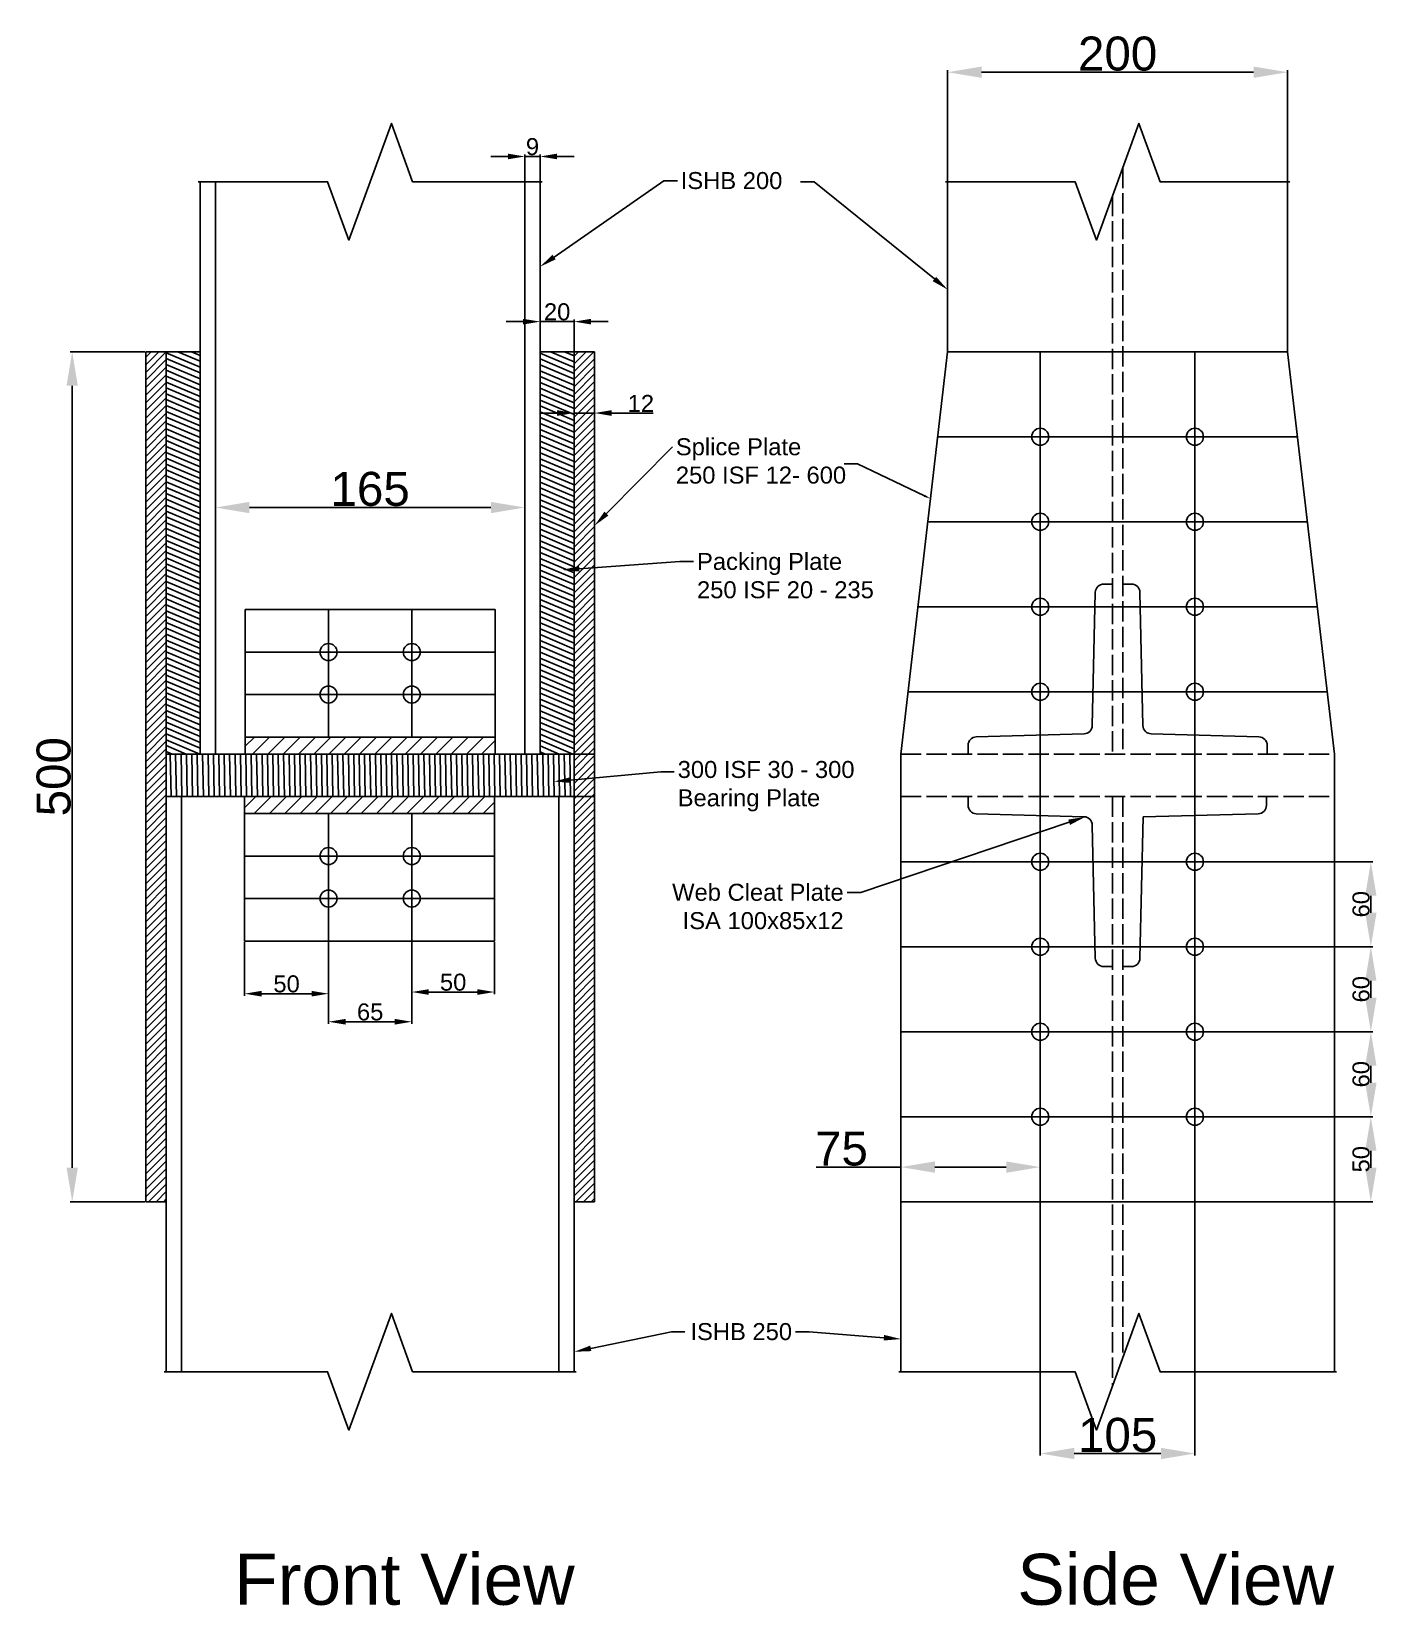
# Model space of a CAD drawing. Header units: millimetres. Extents: x 1432 to 2834, y 1098 to 2182.
# Drawn here: x 1432 to 2223, y 1222 to 2148 of the extents above; entities that cross this region are included whole.
import ezdxf
from ezdxf import colors
from ezdxf.entities.mleader import LeaderData, LeaderLine
from ezdxf.math import Vec2, Vec3

# ---------------------------------------------------------------- set-up
doc = ezdxf.new("R2010")
doc.units = ezdxf.units.MM
doc.linetypes.add('ACAD_ISO02W100', pattern=[15, 12, -3])
doc.styles.get("Standard").update_dxf_attribs({"font": 'arial.ttf'})
doc.dimstyles.new('ISO-25', dxfattribs={"dimtxt": 2.5, "dimasz": 2.5, "dimexe": 1.25, "dimexo": 0.625, "dimtad": 1, "dimtxsty": 'Standard', "dimcen": 2.5, "dimadec": 0, "dimazin": 0, "dimtfac": 1, "dimtmove": 0, "dimatfit": 3, "dimfxl": 1, "dimarcsym": 0})

# ---------------------------------------------------------------- blocks, each defined once
blk = doc.blocks.new('*D6')
at = {"color": 0, "lineweight": -2, "transparency": 16777216}
for p, q in [((1498.17, 1959.97), (1454.27, 1959.97)), ((1455.52, 1939.97), (1455.52, 1479.97)), ((1498.17, 1459.97), (1454.27, 1459.97))]:
    blk.add_line(p, q, dxfattribs=at)
at = {"color": 0, "transparency": 16777216}
for points in [[(1452.19, 1939.97), (1458.85, 1939.97), (1455.52, 1959.97)], [(1452.19, 1479.97), (1458.85, 1479.97), (1455.52, 1459.97)]]:
    blk.add_solid(points, dxfattribs=at)
at = {"layer": 'Defpoints', "color": 0, "transparency": 16777216}
for p in [(1498.8, 1959.97), (1455.52, 1459.97), (1498.8, 1459.97)]:
    blk.add_point(p, dxfattribs=at)
at = {"color": 0, "transparency": 16777216, "insert": (1444.68, 1709.97), "char_height": 20, "attachment_point": 5, "rotation": 90}
blk.add_mtext('500', dxfattribs=at)
blk = doc.blocks.new('*D7')
at = {"color": 0, "lineweight": -2, "transparency": 16777216}
for p, q in [((1606.3, 1612.69), (1606.3, 1564.58)), ((1655.3, 1612.69), (1655.3, 1564.58)), ((1616.3, 1565.83), (1645.3, 1565.83))]:
    blk.add_line(p, q, dxfattribs=at)
at = {"color": 0, "transparency": 16777216}
for points in [[(1616.3, 1567.5), (1616.3, 1564.16), (1606.3, 1565.83)], [(1645.3, 1567.5), (1645.3, 1564.16), (1655.3, 1565.83)]]:
    blk.add_solid(points, dxfattribs=at)
at = {"layer": 'Defpoints', "color": 0, "transparency": 16777216}
for p in [(1606.3, 1613.32), (1655.3, 1613.32), (1655.3, 1565.83)]:
    blk.add_point(p, dxfattribs=at)
at = {"color": 0, "transparency": 16777216, "insert": (1630.8, 1571.56), "char_height": 10, "attachment_point": 5}
blk.add_mtext('65', dxfattribs=at)
blk = doc.blocks.new('*D8')
at = {"color": 0, "lineweight": -2, "transparency": 16777216}
for p, q in [((1556.95, 1612.69), (1556.95, 1581.09)), ((1606.3, 1612.69), (1606.3, 1581.09)), ((1566.95, 1582.34), (1596.3, 1582.34))]:
    blk.add_line(p, q, dxfattribs=at)
at = {"color": 0, "transparency": 16777216}
for points in [[(1566.95, 1584.01), (1566.95, 1580.68), (1556.95, 1582.34)], [(1596.3, 1584.01), (1596.3, 1580.68), (1606.3, 1582.34)]]:
    blk.add_solid(points, dxfattribs=at)
at = {"layer": 'Defpoints', "color": 0, "transparency": 16777216}
for p in [(1556.95, 1613.32), (1606.3, 1613.32), (1606.3, 1582.34)]:
    blk.add_point(p, dxfattribs=at)
at = {"color": 0, "transparency": 16777216, "insert": (1581.63, 1588.07), "char_height": 10, "attachment_point": 5}
blk.add_mtext('50', dxfattribs=at)
blk = doc.blocks.new('*D9')
at = {"color": 0, "lineweight": -2, "transparency": 16777216}
for p, q in [((1655.3, 1612.69), (1655.3, 1582.08)), ((1703.95, 1612.69), (1703.95, 1582.08)), ((1665.3, 1583.33), (1693.95, 1583.33))]:
    blk.add_line(p, q, dxfattribs=at)
at = {"color": 0, "transparency": 16777216}
for points in [[(1665.3, 1584.99), (1665.3, 1581.66), (1655.3, 1583.33)], [(1693.95, 1584.99), (1693.95, 1581.66), (1703.95, 1583.33)]]:
    blk.add_solid(points, dxfattribs=at)
at = {"layer": 'Defpoints', "color": 0, "transparency": 16777216}
for p in [(1655.3, 1613.32), (1703.95, 1613.32), (1703.95, 1583.33)]:
    blk.add_point(p, dxfattribs=at)
at = {"color": 0, "transparency": 16777216, "insert": (1679.63, 1589.06), "char_height": 10, "attachment_point": 5}
blk.add_mtext('50', dxfattribs=at)
blk = doc.blocks.new('*D10')
at = {"color": 0, "lineweight": -2, "transparency": 16777216}
for p, q in [((1539.8, 1808.94), (1539.8, 1869.58)), ((1559.8, 1868.33), (1701.8, 1868.33)), ((1721.8, 1808.94), (1721.8, 1869.58))]:
    blk.add_line(p, q, dxfattribs=at)
at = {"color": 0, "transparency": 16777216}
for points in [[(1559.8, 1871.66), (1559.8, 1865), (1539.8, 1868.33)], [(1701.8, 1871.66), (1701.8, 1865), (1721.8, 1868.33)]]:
    blk.add_solid(points, dxfattribs=at)
at = {"layer": 'Defpoints', "color": 0, "transparency": 16777216}
for p in [(1721.8, 1868.33), (1539.8, 1808.32), (1721.8, 1808.32)]:
    blk.add_point(p, dxfattribs=at)
at = {"color": 0, "transparency": 16777216, "insert": (1630.8, 1879.17), "char_height": 20, "attachment_point": 5}
blk.add_mtext('165', dxfattribs=at)
blk = doc.blocks.new('*D11')
at = {"color": 0, "lineweight": -2, "transparency": 16777216}
for p, q in [((1720.8, 1977.66), (1710.8, 1977.66)), ((1730.8, 1960.59), (1730.8, 1978.91)), ((1730.8, 1977.66), (1750.8, 1977.66)), ((1750.8, 1960.59), (1750.8, 1978.91)), ((1760.8, 1977.66), (1770.8, 1977.66))]:
    blk.add_line(p, q, dxfattribs=at)
at = {"color": 0, "transparency": 16777216}
for points in [[(1720.8, 1979.32), (1720.8, 1975.99), (1730.8, 1977.66)], [(1760.8, 1979.32), (1760.8, 1975.99), (1750.8, 1977.66)]]:
    blk.add_solid(points, dxfattribs=at)
at = {"layer": 'Defpoints', "color": 0, "transparency": 16777216}
for p in [(1750.8, 1977.66), (1730.8, 1959.97), (1750.8, 1959.97)]:
    blk.add_point(p, dxfattribs=at)
at = {"color": 0, "transparency": 16777216, "insert": (1740.8, 1983.39), "char_height": 10, "attachment_point": 5}
blk.add_mtext('20', dxfattribs=at)
blk = doc.blocks.new('*D12')
at = {"color": 0, "lineweight": -2, "transparency": 16777216}
for p, q in [((1750.8, 1959.34), (1750.8, 1922.66)), ((1762.8, 1959.34), (1762.8, 1922.66)), ((1740.8, 1923.91), (1730.8, 1923.91)), ((1750.8, 1923.91), (1762.8, 1923.91)), ((1772.8, 1923.91), (1797.33, 1923.91))]:
    blk.add_line(p, q, dxfattribs=at)
at = {"color": 0, "transparency": 16777216}
for points in [[(1740.8, 1925.57), (1740.8, 1922.24), (1750.8, 1923.91)], [(1772.8, 1925.57), (1772.8, 1922.24), (1762.8, 1923.91)]]:
    blk.add_solid(points, dxfattribs=at)
at = {"layer": 'Defpoints', "color": 0, "transparency": 16777216}
for p in [(1750.8, 1959.97), (1762.8, 1959.97), (1762.8, 1923.91)]:
    blk.add_point(p, dxfattribs=at)
at = {"color": 0, "transparency": 16777216, "insert": (1790.06, 1929.55), "char_height": 10, "attachment_point": 5}
blk.add_mtext('12', dxfattribs=at)
blk = doc.blocks.new('*D13')
at = {"color": 0, "lineweight": -2, "transparency": 16777216}
for p, q in [((1711.8, 2074.83), (1701.8, 2074.83)), ((1721.8, 2060.59), (1721.8, 2076.08)), ((1721.8, 2074.83), (1730.8, 2074.83)), ((1730.8, 2060.59), (1730.8, 2076.08)), ((1740.8, 2074.83), (1750.8, 2074.83))]:
    blk.add_line(p, q, dxfattribs=at)
at = {"color": 0, "transparency": 16777216}
for points in [[(1711.8, 2076.5), (1711.8, 2073.17), (1721.8, 2074.83)], [(1740.8, 2076.5), (1740.8, 2073.17), (1730.8, 2074.83)]]:
    blk.add_solid(points, dxfattribs=at)
at = {"layer": 'Defpoints', "color": 0, "transparency": 16777216}
for p in [(1730.8, 2074.83), (1721.8, 2059.97), (1730.8, 2059.97)]:
    blk.add_point(p, dxfattribs=at)
at = {"color": 0, "transparency": 16777216, "insert": (1726.3, 2080.56), "char_height": 10, "attachment_point": 5}
blk.add_mtext('9', dxfattribs=at)
blk = doc.blocks.new('*D14')
at = {"color": 0, "lineweight": -2, "transparency": 16777216}
for p, q in [((1970.53, 2060.59), (1970.53, 2125.64)), ((1990.53, 2124.39), (2150.53, 2124.39)), ((2170.53, 2060.59), (2170.53, 2125.64))]:
    blk.add_line(p, q, dxfattribs=at)
at = {"color": 0, "transparency": 16777216}
for points in [[(1990.53, 2127.72), (1990.53, 2121.05), (1970.53, 2124.39)], [(2150.53, 2127.72), (2150.53, 2121.05), (2170.53, 2124.39)]]:
    blk.add_solid(points, dxfattribs=at)
at = {"layer": 'Defpoints', "color": 0, "transparency": 16777216}
for p in [(2170.53, 2124.39), (1970.53, 2059.97), (2170.53, 2059.97)]:
    blk.add_point(p, dxfattribs=at)
at = {"color": 0, "transparency": 16777216, "insert": (2070.53, 2135.22), "char_height": 20, "attachment_point": 5}
blk.add_mtext('200', dxfattribs=at)
blk = doc.blocks.new('*D18')
at = {"color": 0, "lineweight": -2, "transparency": 16777216}
for p, q in [((2116.65, 1509.97), (2220.75, 1509.97)), ((2219.5, 1489.97), (2219.5, 1479.97)), ((2116.65, 1459.97), (2220.75, 1459.97))]:
    blk.add_line(p, q, dxfattribs=at)
at = {"color": 0, "transparency": 16777216}
for points in [[(2216.17, 1489.97), (2222.84, 1489.97), (2219.5, 1509.97)], [(2216.17, 1479.97), (2222.84, 1479.97), (2219.5, 1459.97)]]:
    blk.add_solid(points, dxfattribs=at)
at = {"layer": 'Defpoints', "color": 0, "transparency": 16777216}
for p in [(2116.03, 1509.97), (2116.03, 1459.97), (2219.5, 1459.97)]:
    blk.add_point(p, dxfattribs=at)
at = {"color": 0, "transparency": 16777216, "insert": (2213.77, 1484.97), "char_height": 10, "attachment_point": 5, "rotation": 90}
blk.add_mtext('50', dxfattribs=at)
blk = doc.blocks.new('*D19')
at = {"color": 0, "lineweight": -2, "transparency": 16777216}
for p, q in [((2198.65, 1559.97), (2220.75, 1559.97)), ((2219.5, 1529.97), (2219.5, 1539.97)), ((2198.65, 1509.97), (2220.75, 1509.97))]:
    blk.add_line(p, q, dxfattribs=at)
at = {"color": 0, "transparency": 16777216}
for points in [[(2216.17, 1539.97), (2222.84, 1539.97), (2219.5, 1559.97)], [(2216.17, 1529.97), (2222.84, 1529.97), (2219.5, 1509.97)]]:
    blk.add_solid(points, dxfattribs=at)
at = {"layer": 'Defpoints', "color": 0, "transparency": 16777216}
for p in [(2198.03, 1559.97), (2219.5, 1559.97), (2198.03, 1509.97)]:
    blk.add_point(p, dxfattribs=at)
at = {"color": 0, "transparency": 16777216, "insert": (2213.77, 1534.97), "char_height": 10, "attachment_point": 5, "rotation": 90}
blk.add_mtext('60', dxfattribs=at)
blk = doc.blocks.new('*D20')
at = {"color": 0, "lineweight": -2, "transparency": 16777216}
for p, q in [((2198.65, 1609.97), (2220.75, 1609.97)), ((2219.5, 1579.97), (2219.5, 1589.97)), ((2198.65, 1559.97), (2220.75, 1559.97))]:
    blk.add_line(p, q, dxfattribs=at)
at = {"color": 0, "transparency": 16777216}
for points in [[(2216.17, 1589.97), (2222.84, 1589.97), (2219.5, 1609.97)], [(2216.17, 1579.97), (2222.84, 1579.97), (2219.5, 1559.97)]]:
    blk.add_solid(points, dxfattribs=at)
at = {"layer": 'Defpoints', "color": 0, "transparency": 16777216}
for p in [(2198.03, 1609.97), (2219.5, 1609.97), (2198.03, 1559.97)]:
    blk.add_point(p, dxfattribs=at)
at = {"color": 0, "transparency": 16777216, "insert": (2213.77, 1584.97), "char_height": 10, "attachment_point": 5, "rotation": 90}
blk.add_mtext('60', dxfattribs=at)
blk = doc.blocks.new('*D21')
at = {"color": 0, "lineweight": -2, "transparency": 16777216}
for p, q in [((2198.65, 1659.97), (2220.75, 1659.97)), ((2219.5, 1629.97), (2219.5, 1639.97)), ((2198.65, 1609.97), (2220.75, 1609.97))]:
    blk.add_line(p, q, dxfattribs=at)
at = {"color": 0, "transparency": 16777216}
for points in [[(2216.17, 1639.97), (2222.84, 1639.97), (2219.5, 1659.97)], [(2216.17, 1629.97), (2222.84, 1629.97), (2219.5, 1609.97)]]:
    blk.add_solid(points, dxfattribs=at)
at = {"layer": 'Defpoints', "color": 0, "transparency": 16777216}
for p in [(2198.03, 1659.97), (2219.5, 1659.97), (2198.03, 1609.97)]:
    blk.add_point(p, dxfattribs=at)
at = {"color": 0, "transparency": 16777216, "insert": (2213.77, 1634.97), "char_height": 10, "attachment_point": 5, "rotation": 90}
blk.add_mtext('60', dxfattribs=at)
blk = doc.blocks.new('*D22')
at = {"color": 0, "lineweight": -2, "transparency": 16777216}
for p, q in [((1943.03, 1460.59), (1943.03, 1481.6)), ((2025.03, 1460.59), (2025.03, 1481.6)), ((1943.03, 1480.35), (1893.14, 1480.35)), ((2005.03, 1480.35), (1963.03, 1480.35))]:
    blk.add_line(p, q, dxfattribs=at)
at = {"color": 0, "transparency": 16777216}
for points in [[(1963.03, 1483.68), (1963.03, 1477.01), (1943.03, 1480.35)], [(2005.03, 1483.68), (2005.03, 1477.01), (2025.03, 1480.35)]]:
    blk.add_solid(points, dxfattribs=at)
at = {"layer": 'Defpoints', "color": 0, "transparency": 16777216}
for p in [(1943.03, 1480.35), (1943.03, 1459.97), (2025.03, 1459.97)]:
    blk.add_point(p, dxfattribs=at)
at = {"color": 0, "transparency": 16777216, "insert": (1908.08, 1491.14), "char_height": 20, "attachment_point": 5}
blk.add_mtext('75', dxfattribs=at)
blk = doc.blocks.new('*D23')
at = {"color": 0, "lineweight": -2, "transparency": 16777216}
for p, q in [((2025.03, 1459.34), (2025.03, 1310.62)), ((2116.03, 1459.34), (2116.03, 1310.62)), ((2045.03, 1311.87), (2096.03, 1311.87))]:
    blk.add_line(p, q, dxfattribs=at)
at = {"color": 0, "transparency": 16777216}
for points in [[(2045.03, 1315.21), (2045.03, 1308.54), (2025.03, 1311.87)], [(2096.03, 1315.21), (2096.03, 1308.54), (2116.03, 1311.87)]]:
    blk.add_solid(points, dxfattribs=at)
at = {"layer": 'Defpoints', "color": 0, "transparency": 16777216}
for p in [(2025.03, 1459.97), (2116.03, 1459.97), (2116.03, 1311.87)]:
    blk.add_point(p, dxfattribs=at)
at = {"color": 0, "transparency": 16777216, "insert": (2070.53, 1322.71), "char_height": 20, "attachment_point": 5}
blk.add_mtext('105', dxfattribs=at)

msp = doc.modelspace()

# ---------------------------------------------------------------- hatches: boundary and pattern name
h = msp.add_hatch()
h.set_pattern_fill('ANSI31', color=256)
h.paths.add_polyline_path([(1510.799, 1959.968), (1498.799, 1959.968), (1498.799, 1459.968), (1510.799, 1459.968), (1510.799, 1698.318), (1510.799, 1723.318)])
h.paths.add_polyline_path([(1762.799, 1959.968), (1750.799, 1959.968), (1750.799, 1710.818), (1750.799, 1459.968), (1762.799, 1459.968)])
h = msp.add_hatch()
h.set_pattern_fill('ANSI31', color=256, angle=112)
h.paths.add_polyline_path([(1530.799, 1959.968), (1510.799, 1959.968), (1510.799, 1723.318), (1530.799, 1723.318)])
h.paths.add_polyline_path([(1750.799, 1959.968), (1730.799, 1959.968), (1730.799, 1723.318), (1750.799, 1723.318)])
h = msp.add_hatch()
h.set_pattern_fill('ANSI31', color=256, scale=2)
h.paths.add_polyline_path([(1704.299, 1733.318), (1557.299, 1733.318), (1557.299, 1723.318), (1704.299, 1723.318)])
h.paths.add_polyline_path([(1703.952, 1698.318), (1556.952, 1698.318), (1556.952, 1688.318), (1703.952, 1688.318)])
h = msp.add_hatch()
h.set_pattern_fill('ANSI31', color=256, angle=46)
h.paths.add_polyline_path([(1750.799, 1710.818), (1750.799, 1723.318), (1510.799, 1723.318), (1510.799, 1698.318), (1750.799, 1698.318)])

# ---------------------------------------------------------------- linework, layer by layer
at = {"linetype": 'ACAD_ISO02W100'}
for p, q in [((2073.526, 2068.211), (2073.526, 1723.318)), ((2067.526, 2051.726), (2067.526, 1723.318)), ((1943.026, 1723.318), (2198.026, 1723.318)), ((1943.026, 1698.318), (2198.026, 1698.318)), ((2067.526, 1698.318), (2067.526, 1351.726)), ((2073.526, 1698.318), (2073.526, 1368.211))]:
    msp.add_line(p, q, dxfattribs=at)
for p, q in [((1530.799, 1959.968), (1530.799, 2059.968)), ((1539.799, 2059.968), (1539.799, 1723.318)), ((1721.799, 2059.968), (1721.799, 1723.318)), ((1730.799, 2059.968), (1730.799, 1959.968)), ((1970.526, 1959.968), (1970.526, 2059.968)), ((2170.526, 1959.968), (2170.526, 2059.968)), ((1510.799, 1959.968), (1498.799, 1959.968)), ((1498.799, 1959.968), (1498.799, 1459.968)), ((1530.799, 1959.968), (1510.799, 1959.968)), ((1510.799, 1959.968), (1510.799, 1723.318)), ((1530.799, 1959.968), (1530.799, 1723.318)), ((1730.799, 1959.968), (1730.799, 1723.318)), ((1730.799, 1959.968), (1750.799, 1959.968)), ((1750.799, 1959.968), (1750.799, 1710.818)), ((1750.799, 1959.968), (1762.799, 1959.968)), ((1762.799, 1959.968), (1762.799, 1459.968)), ((1970.526, 1959.968), (1943.026, 1723.318)), ((1970.526, 1959.968), (2170.526, 1959.968)), ((2025.026, 1723.318), (2025.026, 1959.968)), ((2116.026, 1723.318), (2116.026, 1959.968)), ((2170.526, 1959.968), (2198.026, 1723.318)), ((1964.715, 1909.968), (2176.336, 1909.968)), ((1958.905, 1859.968), (2182.146, 1859.968)), ((2057.415, 1818.431), (2055.634, 1740.072)), ((2067.526, 1823.318), (2062.413, 1823.318)), ((2073.526, 1823.318), (2078.638, 1823.318)), ((2083.637, 1818.431), (2085.418, 1740.072)), ((1557.299, 1723.318), (1557.299, 1808.318)), ((1704.299, 1808.318), (1557.299, 1808.318)), ((1606.299, 1733.318), (1606.299, 1808.318)), ((1655.299, 1733.318), (1655.299, 1808.318)), ((1704.299, 1723.318), (1704.299, 1808.318)), ((1953.095, 1809.968), (2187.956, 1809.968)), ((1704.299, 1783.318), (1557.299, 1783.318)), ((1947.285, 1759.968), (2193.767, 1759.968)), ((1704.299, 1758.318), (1557.299, 1758.318)), ((1557.299, 1733.318), (1704.299, 1733.318)), ((1557.299, 1733.318), (1704.299, 1733.318)), ((1557.299, 1733.318), (1606.299, 1733.318)), ((1987.389, 1733.451), (2050.772, 1735.188)), ((2153.663, 1733.451), (2090.279, 1735.188)), ((1510.799, 1723.318), (1750.799, 1723.318)), ((1510.799, 1723.318), (1510.799, 1698.318)), ((1539.799, 1723.318), (1557.299, 1723.318)), ((1557.299, 1723.318), (1704.299, 1723.318)), ((1721.799, 1723.318), (1704.299, 1723.318)), ((1750.799, 1723.318), (1762.799, 1723.318)), ((1943.026, 1459.968), (1943.026, 1723.318)), ((1982.526, 1723.318), (1982.526, 1728.453)), ((2025.026, 1723.318), (2025.026, 1459.968)), ((2116.026, 1723.318), (2116.026, 1459.968)), ((2158.526, 1723.318), (2158.526, 1728.453)), ((2198.026, 1459.968), (2198.026, 1723.318)), ((1750.799, 1459.968), (1750.799, 1710.818)), ((1510.799, 1459.968), (1510.799, 1698.318)), ((1510.799, 1698.318), (1750.799, 1698.318)), ((1519.799, 1359.968), (1519.799, 1698.318)), ((1556.952, 1698.318), (1556.952, 1613.318)), ((1556.952, 1698.318), (1703.952, 1698.318)), ((1703.952, 1698.318), (1703.952, 1613.318)), ((1741.799, 1359.968), (1741.799, 1698.318)), ((1750.799, 1698.318), (1762.799, 1698.318)), ((1982.526, 1698.318), (1982.526, 1693.183)), ((2158.073, 1698.318), (2158.073, 1693.182)), ((1556.952, 1688.318), (1703.952, 1688.318)), ((1556.952, 1688.318), (1556.952, 1613.318)), ((1606.299, 1613.318), (1606.299, 1688.318)), ((1655.299, 1613.318), (1655.299, 1688.318)), ((1987.389, 1688.185), (2050.772, 1686.448)), ((2083.637, 1603.204), (2085.526, 1686.318)), ((2153.21, 1688.184), (2085.526, 1686.318)), ((2057.415, 1603.204), (2055.634, 1681.563)), ((1556.952, 1663.318), (1703.952, 1663.318)), ((2198.026, 1659.968), (1943.026, 1659.968)), ((1556.952, 1638.318), (1703.952, 1638.318)), ((1703.952, 1613.318), (1556.952, 1613.318)), ((2198.026, 1609.968), (1943.026, 1609.968)), ((2067.526, 1598.318), (2062.413, 1598.318)), ((2073.526, 1598.318), (2078.638, 1598.318)), ((2198.026, 1559.968), (1943.026, 1559.968)), ((2198.026, 1509.968), (1943.026, 1509.968)), ((1498.799, 1459.968), (1510.799, 1459.968)), ((1510.799, 1459.968), (1510.799, 1359.968)), ((1762.799, 1459.968), (1750.799, 1459.968)), ((1750.799, 1359.968), (1750.799, 1459.968)), ((2198.026, 1459.968), (1943.026, 1459.968)), ((1943.026, 1459.968), (1943.026, 1359.968)), ((2198.026, 1459.968), (2198.026, 1359.968))]:
    msp.add_line(p, q)
at = {"linetype": 'Continuous'}
for points in [[(1529.549, 2059.968), (1605.799, 2059.968), (1618.299, 2025.625), (1643.299, 2094.312), (1655.799, 2059.968), (1732.049, 2059.968)], [(1969.276, 2059.968), (2045.526, 2059.968), (2058.026, 2025.625), (2083.026, 2094.312), (2095.526, 2059.968), (2171.776, 2059.968)], [(1509.549, 1359.968), (1605.799, 1359.968), (1618.299, 1325.625), (1643.299, 1394.312), (1655.799, 1359.968), (1752.049, 1359.968)], [(1941.776, 1359.968), (2045.526, 1359.968), (2058.026, 1325.625), (2083.026, 1394.312), (2095.526, 1359.968), (2199.276, 1359.968)]]:
    msp.add_lwpolyline(points, dxfattribs=at)
for centre in [(2025.026, 1909.968), (2116.026, 1909.968), (2025.026, 1859.968), (2116.026, 1859.968), (2025.026, 1809.968), (2116.026, 1809.968), (1606.299, 1783.318), (1655.299, 1783.318), (1606.299, 1758.318), (1655.299, 1758.318), (2025.026, 1759.968), (2116.026, 1759.968), (1606.299, 1663.318), (1655.299, 1663.318), (2025.026, 1659.968), (2116.026, 1659.968), (1606.299, 1638.318), (1655.299, 1638.318), (2025.026, 1609.968), (2116.026, 1609.968), (2025.026, 1559.968), (2116.026, 1559.968), (2025.026, 1509.968), (2116.026, 1509.968)]:
    msp.add_circle(centre, 5)
for centre, start, end in [((2062.413, 1818.318), 90, 178.698047), ((2078.638, 1818.318), 1.301953, 90), ((1987.526, 1728.453), 91.569355, 180), ((2050.635, 1740.186), 271.569355, 358.698047), ((2090.416, 1740.186), 181.301953, 268.430645), ((2153.526, 1728.453), 0, 88.430645), ((1987.526, 1693.183), 180, 268.430645), ((2050.635, 1681.45), 1.301953, 88.430645), ((2153.073, 1693.182), 271.579152, 0), ((2062.413, 1603.318), 181.301953, 270), ((2078.638, 1603.318), 270, 358.698047)]:
    msp.add_arc(centre, 5, start, end)

# ---------------------------------------------------------------- texts
at = {"char_height": 30, "attachment_point": 1}
for s, insert in [('Front View', (1550.789, 1252.877)), ('Side View', (2011.5, 1252.877))]:
    msp.add_mtext_dynamic_manual_height_columns(s, width=228.43343, gutter_width=12.5, heights=[0], dxfattribs=dict(at, insert=insert))

# ---------------------------------------------------------------- dimensions: what is measured, and where the dimension line sits
for base, p1, p2, override, picture, middle in [((2170.526, 2124.388), (1970.526, 2059.968), (2170.526, 2059.968), {"dimtxt": 20, "dimasz": 20}, '*D14', (2070.526, 2135.224)), ((1730.799, 2074.832), (1721.799, 2059.968), (1730.799, 2059.968), {"dimtxt": 10, "dimasz": 10}, '*D13', (1726.299, 2080.563)), ((1750.799, 1977.658), (1730.799, 1959.968), (1750.799, 1959.968), {"dimtxt": 10, "dimasz": 10}, '*D11', (1740.799, 1983.388)), ((1762.799, 1923.905), (1750.799, 1959.968), (1762.799, 1959.968), {"dimtxt": 10, "dimasz": 10}, '*D12', (1790.065, 1929.551))]:
    dim = msp.add_linear_dim(base=base, p1=p1, p2=p2, dimstyle='ISO-25', override=override)
    dim.commit()
    dim.dimension.update_dxf_attribs({"geometry": picture, "text_midpoint": middle})
for base, p1, p2, override, picture, middle in [((1455.521, 1459.968), (1498.799, 1959.968), (1498.799, 1459.968), {"dimtxt": 20, "dimasz": 20}, '*D6', (1444.685, 1709.968)), ((2219.505, 1459.968), (2116.026, 1509.968), (2116.026, 1459.968), {"dimtxt": 10, "dimasz": 20}, '*D18', (2213.774, 1484.968))]:
    dim = msp.add_linear_dim(base=base, p1=p1, p2=p2, angle=90, dimstyle='ISO-25', override=override)
    dim.commit()
    dim.dimension.update_dxf_attribs({"geometry": picture, "text_midpoint": middle})
for base, p1, p2, text, override, picture, middle in [((1721.799, 1868.329), (1539.799, 1808.318), (1721.799, 1808.318), '165', {"dimtxt": 20, "dimasz": 20}, '*D10', (1630.799, 1879.166)), ((1655.299, 1565.831), (1606.299, 1613.318), (1655.299, 1613.318), '65', {"dimtxt": 10, "dimasz": 10}, '*D7', (1630.799, 1571.562)), ((2116.026, 1311.873), (2025.026, 1459.968), (2116.026, 1459.968), '105', {"dimtxt": 20, "dimasz": 20}, '*D23', (2070.526, 1322.71))]:
    dim = msp.add_linear_dim(base=base, p1=p1, p2=p2, text=text, dimstyle='ISO-25', override=override)
    dim.commit()
    dim.dimension.update_dxf_attribs({"geometry": picture, "text_midpoint": middle})
for base, p1, p2, picture, middle in [((2219.505, 1659.968), (2198.026, 1609.968), (2198.026, 1659.968), '*D21', (2213.774, 1634.968)), ((2219.505, 1609.968), (2198.026, 1559.968), (2198.026, 1609.968), '*D20', (2213.774, 1584.968)), ((2219.505, 1559.968), (2198.026, 1509.968), (2198.026, 1559.968), '*D19', (2213.774, 1534.968))]:
    dim = msp.add_linear_dim(base=base, p1=p1, p2=p2, angle=90, text='60', dimstyle='ISO-25', override={"dimtxt": 10, "dimasz": 20})
    dim.commit()
    dim.dimension.update_dxf_attribs({"geometry": picture, "text_midpoint": middle})
for base, p1, p2, text, override, picture, middle in [((1606.299, 1582.343), (1556.952, 1613.318), (1606.299, 1613.318), '50', {"dimtxt": 10, "dimasz": 10}, '*D8', (1581.625, 1582.343)), ((1703.952, 1583.327), (1655.299, 1613.318), (1703.952, 1613.318), '50', {"dimtxt": 10, "dimasz": 10}, '*D9', (1679.625, 1583.327)), ((1943.026, 1480.346), (2025.026, 1459.968), (1943.026, 1459.968), '75', {"dimtxt": 20, "dimasz": 20}, '*D22', (1908.083, 1480.346))]:
    dim = msp.add_linear_dim(base=base, p1=p1, p2=p2, text=text, dimstyle='ISO-25', override=override)
    dim.commit()
    dim.dimension.update_dxf_attribs({"geometry": picture, "text_midpoint": middle, "dimtype": 160})

# ---------------------------------------------------------------- leaders
ml = msp.add_multileader_mtext('Standard')
ml.set_content('ISHB 200', color=256)
ml.set_leader_properties()
ml.build(insert=Vec2(0, 0))
ml.multileader.update_dxf_attribs({"arrow_head_size": 10})
ctx = ml.context
ctx.base_point, ctx.char_height, ctx.arrow_head_size, ctx.plane_origin = Vec3(1811.521, 2060.582), 10, 10, Vec3(1730.799, 2009.968)
notes = []
notes.append((ctx, [(0, (1, 1, 0), (1803.521, 2060.582), (1, 0), 8, [(0, [(1730.799, 2009.968)], 0, [])])]))
ctx.mtext.insert, ctx.mtext.flow_direction = Vec3(1813.521, 2065.667), 5
ml = msp.add_multileader_mtext('Standard')
ml.set_content('', color=256)
ml.set_leader_properties()
ml.build(insert=Vec2(0, 0))
ml.multileader.update_dxf_attribs({"arrow_head_size": 10})
ctx = ml.context
ctx.base_point, ctx.char_height, ctx.arrow_head_size, ctx.plane_origin = Vec3(1879.967, 2059.845), 10, 10, Vec3(1970.526, 1996.499)
ctx.text_align_type = 2
notes.append((ctx, [(0, (1, 1, 0), (1891.967, 2059.845), (-1, 0), 8, [(0, [(1970.526, 1996.499)], 0, [])])]))
ctx.mtext.insert, ctx.mtext.alignment, ctx.mtext.flow_direction = Vec3(1881.967, 2064.845), 3, 5
ml = msp.add_multileader_mtext('Standard')
ml.set_content('Splice Plate^J250 ISF 12- 600', color=256)
ml.set_leader_properties()
ml.build(insert=Vec2(0, 0))
ml.multileader.update_dxf_attribs({"has_dogleg": 0, "arrow_head_size": 10})
ctx = ml.context
ctx.base_point, ctx.char_height, ctx.arrow_head_size, ctx.plane_origin = Vec3(1808.636, 1903.984), 10, 10, Vec3(1762.799, 1857.692)
notes.append((ctx, [(0, (1, 1, 0), (1800.636, 1903.984), (1, 0), 8, [(0, [(1762.799, 1857.692)], 0, [])])]))
ctx.mtext.insert, ctx.mtext.flow_direction = Vec3(1810.636, 1909.069), 5
ml = msp.add_multileader_mtext('Standard')
ml.set_content('', color=256)
ml.set_leader_properties()
ml.build(insert=Vec2(0, 0))
ctx = ml.context
ctx.base_point, ctx.plane_origin = Vec3(1905.58, 1894.118), Vec3(1960.478, 1873.502)
ctx.text_align_type = 2
notes.append((ctx, [(0, (1, 1, 0), (1917.58, 1894.118), (-1, 0), 8, [(0, [(1960.478, 1873.502)], 0, [])])]))
ctx.mtext.insert, ctx.mtext.alignment, ctx.mtext.flow_direction = Vec3(1907.58, 1896.118), 3, 5
ml = msp.add_multileader_mtext('Standard')
ml.set_content('Packing Plate ^J250 ISF 20 - 235', color=256)
ml.set_leader_properties()
ml.build(insert=Vec2(0, 0))
ml.multileader.update_dxf_attribs({"arrow_head_size": 10})
ctx = ml.context
ctx.base_point, ctx.char_height, ctx.arrow_head_size, ctx.plane_origin = Vec3(1821.077, 1836.53), 10, 10, Vec3(1743.863, 1831.589)
notes.append((ctx, [(0, (1, 1, 0), (1813.077, 1836.53), (1, 0), 8, [(0, [(1743.863, 1831.589)], 0, [])])]))
ctx.mtext.insert, ctx.mtext.flow_direction = Vec3(1823.077, 1841.618), 5
ml = msp.add_multileader_mtext('Standard')
ml.set_content('300 ISF 30 - 300^JBearing Plate ', color=256)
ml.set_leader_properties()
ml.build(insert=Vec2(0, 0))
ml.multileader.update_dxf_attribs({"arrow_head_size": 10})
ctx = ml.context
ctx.base_point, ctx.char_height, ctx.arrow_head_size, ctx.plane_origin = Vec3(1809.713, 1712.77), 10, 10, Vec3(1738.769, 1707.128)
notes.append((ctx, [(0, (1, 1, 0), (1801.713, 1712.77), (1, 0), 8, [(0, [(1738.769, 1707.128)], 0, [])])]))
ctx.mtext.insert, ctx.mtext.flow_direction = Vec3(1811.713, 1719.24), 5
ml = msp.add_multileader_mtext('Standard')
ml.set_content('Web Cleat Plate ^JISA 100x85x12', color=256)
ml.set_leader_properties()
ml.build(insert=Vec2(0, 0))
ml.multileader.update_dxf_attribs({"arrow_head_size": 10})
ctx = ml.context
ctx.base_point, ctx.char_height, ctx.arrow_head_size, ctx.plane_origin = Vec3(1807.181, 1641.918), 10, 10, Vec3(2051.502, 1686.374)
ctx.text_align_type = 2
notes.append((ctx, [(0, (1, 1, 0), (1919.372, 1641.918), (-1, 0), 8, [(0, [(2051.502, 1686.374)], 0, [])])]))
ctx.mtext.insert, ctx.mtext.alignment, ctx.mtext.flow_direction = Vec3(1909.372, 1647.003), 3, 5
ml = msp.add_multileader_mtext('Standard')
ml.set_content('', color=256)
ml.set_leader_properties()
ml.build(insert=Vec2(0, 0))
ml.multileader.update_dxf_attribs({"arrow_head_size": 10})
ctx = ml.context
ctx.base_point, ctx.char_height, ctx.arrow_head_size, ctx.plane_origin = Vec3(1816.011, 1383.509), 10, 10, Vec3(1750.799, 1371.697)
notes.append((ctx, [(0, (1, 1, 0), (1808.011, 1383.509), (1, 0), 8, [(0, [(1750.799, 1371.697)], 0, [])])]))
ctx.mtext.insert, ctx.mtext.flow_direction = Vec3(1818.011, 1388.509), 5
ml = msp.add_multileader_mtext('Standard')
ml.set_content('ISHB 250 ', color=256)
ml.set_leader_properties()
ml.build(insert=Vec2(0, 0))
ml.multileader.update_dxf_attribs({"arrow_head_size": 10})
ctx = ml.context
ctx.base_point, ctx.char_height, ctx.arrow_head_size, ctx.plane_origin = Vec3(1819.188, 1383.509), 10, 10, Vec3(1943.026, 1379.188)
ctx.text_align_type = 2
notes.append((ctx, [(0, (1, 1, 0), (1889.012, 1383.509), (-1, 0), 8, [(0, [(1943.026, 1379.188)], 0, [])])]))
ctx.mtext.insert, ctx.mtext.alignment, ctx.mtext.flow_direction = Vec3(1879.012, 1388.594), 3, 5
for ctx, leaders in notes:
    for number, flags, end, landing, length, lines in leaders:
        leader = LeaderData()
        leader.index, (leader.has_last_leader_line, leader.has_dogleg_vector, leader.attachment_direction) = number, flags
        leader.last_leader_point, leader.dogleg_vector, leader.dogleg_length = Vec3(end), Vec3(landing), length
        for number, points, colour, breaks in lines:
            line = LeaderLine()
            line.index, line.vertices, line.color, line.breaks = number, Vec3.list(points), colors.encode_raw_color(colour), breaks
            leader.lines.append(line)
        ctx.leaders.append(leader)

doc.saveas('drawing.dxf')
